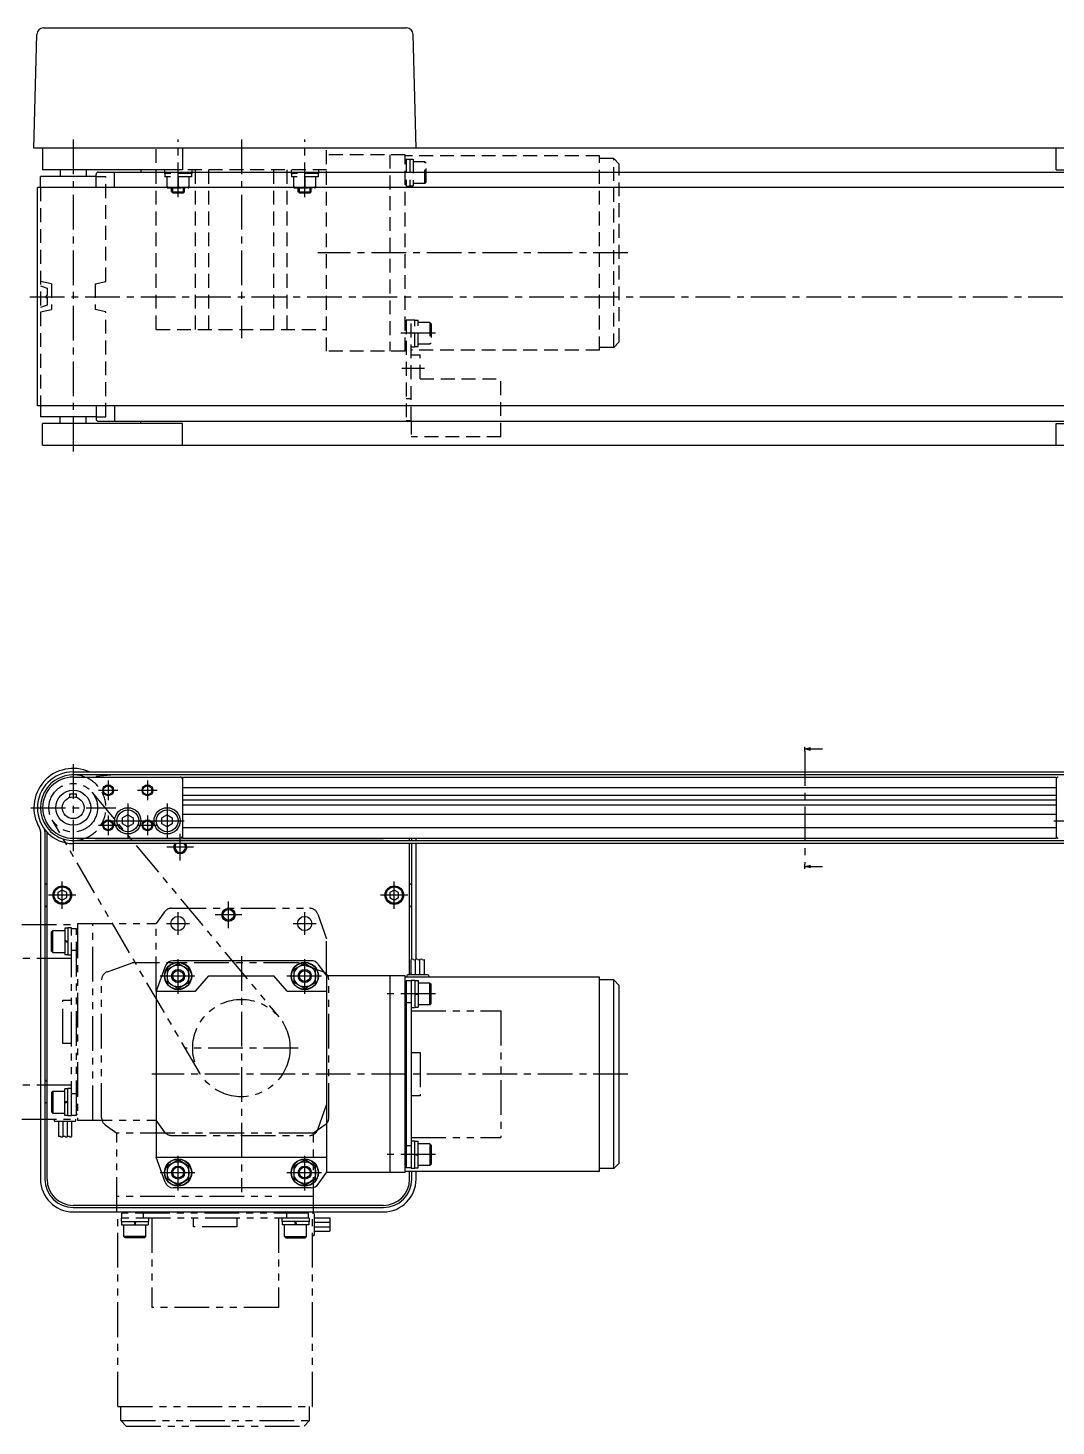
# Model space of a CAD drawing. Extents: x 0 to 1146, y -8 to 640.
# Drawn here: x 383 to 854, y 0 to 640 of the extents above; entities that cross this region are included whole.
import ezdxf

# ---------------------------------------------------------------- set-up
doc = ezdxf.new("R2010")
doc.units = 0
doc.header["$LTSCALE"] = 0.5
for name, pattern in [('CENTER', [50.8, 31.75, -6.35, 6.35, -6.35]), ('DASHED', [19.05, 12.7, -6.35]), ('PHANTOM', [63.5, 31.75, -6.35, 6.35, -6.35, 6.35, -6.35])]:
    doc.linetypes.add(name, pattern=pattern)
doc.layers.get('0').update_dxf_attribs({"linetype": 'CONTINUOUS'})
for name, color, linetype in [('MSM_CENTER', 1, 'CENTER'), ('MSM_CONTINUOUS', 7, 'CONTINUOUS'), ('MSM_DASHED', 4, 'DASHED'), ('MSM_IMAGINARY', 6, 'PHANTOM'), ('MSM_NARROW', 5, 'CONTINUOUS')]:
    doc.layers.add(name, color=color, linetype=linetype)

# ---------------------------------------------------------------- blocks, each defined once
blk = doc.blocks.new('_OPEN30')
at = {"color": 0, "linetype": 'BYBLOCK'}
for p, q in [((-1, 0.27), (0, 0)), ((0, 0), (-1, -0.27)), ((0, 0), (-1, 0))]:
    blk.add_line(p, q, dxfattribs=at)
blk = doc.blocks.new('*U79')
at = {"layer": 'MSM_CONTINUOUS'}
blk.add_lwpolyline([(741.06, 309.9), (746.56, 309.9)], dxfattribs=at)
at = {"layer": 'MSM_CONTINUOUS', "xscale": 2.5, "yscale": 2.5, "zscale": 2.5, "rotation": 180}
blk.add_blockref('_OPEN30', (738.56, 309.9), dxfattribs=at)
blk = doc.blocks.new('*U80')
at = {"layer": 'MSM_CONTINUOUS'}
blk.add_lwpolyline([(741.06, 256.1), (746.56, 256.1)], dxfattribs=at)
at = {"layer": 'MSM_CONTINUOUS', "xscale": 2.5, "yscale": 2.5, "zscale": 2.5, "rotation": 180}
blk.add_blockref('_OPEN30', (738.56, 256.1), dxfattribs=at)

msp = doc.modelspace()

# ---------------------------------------------------------------- linework, layer by layer
at = {"layer": 'MSM_CENTER'}
for p, q in [((403.52, 588.9), (403.52, 444.9)), ((451.52, 562.4), (451.52, 588.9)), ((480.52, 588.9), (480.52, 497.9)), ((509.52, 562.4), (509.52, 588.9)), ((567.12, 573.67), (551.22, 573.67)), ((657.52, 536.9), (515.52, 536.9)), ((383.62, 516.9), (923.42, 516.9)), ((569.42, 500.13), (553.52, 500.13)), ((564.32, 484.1), (554.02, 484.1)), ((738.56, 308.9), (738.56, 257.1)), ((403.52, 302.9), (403.52, 263.1)), ((419.52, 295.5), (419.52, 286.5)), ((437.52, 295.5), (437.52, 286.5)), ((415.02, 291), (424.02, 291)), ((433.02, 291), (442.02, 291)), ((384.07, 283), (422.97, 283)), ((428.52, 285), (428.52, 269)), ((446.52, 285), (446.52, 269)), ((419.52, 279.5), (419.52, 270.5)), ((420.52, 277), (436.52, 277)), ((437.52, 279.5), (437.52, 270.5)), ((438.52, 277), (454.52, 277)), ((852.52, 277), (868.52, 277)), ((415.02, 275), (424.02, 275)), ((433.02, 275), (442.02, 275)), ((452.52, 258.9), (452.52, 271.1)), ((458.62, 265), (446.42, 265)), ((398.52, 236.75), (398.52, 249.25)), ((550.52, 236.75), (550.52, 249.25)), ((404.77, 243), (392.27, 243)), ((474.62, 227.9), (474.62, 240.1)), ((556.77, 243), (544.27, 243)), ((451.52, 224.75), (451.52, 235.25)), ((480.72, 234), (468.52, 234)), ((509.52, 224.75), (509.52, 235.25)), ((446.27, 230), (456.77, 230)), ((504.27, 230), (514.77, 230)), ((451.52, 197.75), (451.52, 214.25)), ((480.52, 215), (480.52, 107)), ((509.52, 197.75), (509.52, 214.25)), ((443.27, 206), (459.77, 206)), ((501.27, 206), (517.77, 206)), ((569.42, 197.77), (546.52, 197.77)), ((506.52, 173), (454.52, 173)), ((657.52, 161), (439.52, 161)), ((451.52, 107.75), (451.52, 124.25)), ((509.52, 107.75), (509.52, 124.25)), ((569.42, 124.23), (546.52, 124.23)), ((443.27, 116), (459.77, 116)), ((501.27, 116), (517.77, 116))]:
    msp.add_line(p, q, dxfattribs=at)
at = {"layer": 'MSM_CONTINUOUS'}
for p, q in [((385.52, 584.9), (386.89, 636.98)), ((389.89, 639.9), (556.16, 639.9)), ((560.52, 584.9), (559.16, 636.98)), ((919.52, 584.9), (385.52, 584.9)), ((389.52, 584.9), (389.52, 574.9)), ((453.52, 584.9), (453.52, 574.9)), ((853.52, 574.9), (853.52, 584.9)), ((413.97, 571.9), (388.52, 571.9)), ((388.52, 566.9), (388.52, 571.9)), ((453.52, 574.9), (389.52, 574.9)), ((397.52, 574.9), (397.52, 571.9)), ((409.52, 574.9), (409.52, 571.9)), ((413.97, 566.9), (413.97, 572.9)), ((414.97, 573.9), (892.08, 573.9)), ((422.48, 566.9), (422.48, 573.9)), ((434.52, 574.9), (434.52, 573.9)), ((853.52, 574.9), (919.52, 574.9)), ((919.92, 566.9), (387.12, 566.9)), ((387.12, 466.9), (387.12, 566.9)), ((919.92, 466.9), (387.12, 466.9)), ((388.52, 466.9), (388.52, 461.9)), ((413.97, 461.9), (388.52, 461.9)), ((397.52, 458.9), (397.52, 461.9)), ((409.52, 458.9), (409.52, 461.9)), ((413.97, 466.9), (413.97, 460.9)), ((422.48, 466.9), (422.48, 459.9)), ((389.52, 448.9), (389.52, 458.9)), ((453.52, 458.9), (389.52, 458.9)), ((414.97, 459.9), (892.08, 459.9)), ((434.52, 458.9), (434.52, 459.9)), ((453.52, 448.9), (453.52, 458.9)), ((853.52, 458.9), (919.52, 458.9)), ((853.52, 448.9), (853.52, 458.9)), ((389.52, 448.9), (919.52, 448.9)), ((738.56, 308.9), (738.56, 310.9)), ((403.52, 299.4), (903.52, 299.4)), ((903.52, 298), (403.52, 298)), ((403.52, 297), (452.52, 297)), ((422.42, 297.99), (413.97, 297.26)), ((413.97, 297.26), (413.99, 297)), ((453.52, 297), (853.52, 297)), ((453.52, 297), (453.52, 269)), ((853.52, 297), (853.52, 269)), ((402.02, 289.4), (405.02, 289.4)), ((402.02, 287.77), (402.02, 289.4)), ((405.02, 287.77), (405.02, 289.4)), ((453.52, 292.2), (853.52, 292.2)), ((453.52, 288.7), (853.52, 288.7)), ((453.52, 286.6), (853.52, 286.6)), ((453.52, 284.4), (853.52, 284.4)), ((428.52, 279.75), (426.14, 278.37)), ((426.14, 275.63), (426.14, 278.37)), ((428.52, 274.25), (426.14, 275.63)), ((428.52, 279.75), (430.9, 278.37)), ((430.9, 275.63), (428.52, 274.25)), ((430.9, 278.37), (430.9, 275.63)), ((446.52, 279.75), (444.14, 278.37)), ((444.14, 275.63), (444.14, 278.37)), ((446.52, 274.25), (444.14, 275.63)), ((446.52, 279.75), (448.9, 278.37)), ((448.9, 275.63), (446.52, 274.25)), ((448.9, 278.37), (448.9, 275.63)), ((453.52, 280.1), (853.52, 280.1)), ((388.52, 272.18), (388.52, 113)), ((390.52, 272.18), (390.52, 113)), ((391.52, 113), (391.52, 271.82)), ((403.52, 269), (452.52, 269)), ((453.52, 273.9), (853.52, 273.9)), ((453.52, 269), (853.52, 269)), ((557.52, 268), (557.52, 269)), ((558.52, 268), (558.52, 269)), ((560.52, 268), (560.52, 269)), ((403.52, 268), (903.52, 268)), ((903.52, 266.6), (403.52, 266.6)), ((545.52, 268), (413.47, 268)), ((557.52, 206.5), (557.52, 266.6)), ((558.52, 213.65), (558.52, 266.6)), ((560.52, 213.65), (560.52, 266.6)), ((738.56, 255.1), (738.56, 257.1)), ((398.52, 245.31), (396.52, 244.15)), ((396.52, 244.15), (396.52, 241.85)), ((400.52, 244.15), (398.52, 245.31)), ((400.52, 241.85), (400.52, 244.15)), ((550.52, 245.31), (548.52, 244.15)), ((548.52, 244.15), (548.52, 241.85)), ((552.52, 244.15), (550.52, 245.31)), ((552.52, 241.85), (552.52, 244.15)), ((396.52, 241.85), (398.52, 240.69)), ((398.52, 240.69), (400.52, 241.85)), ((548.52, 241.85), (550.52, 240.69)), ((550.52, 240.69), (552.52, 241.85)), ((451.52, 211.77), (446.52, 208.89)), ((512.47, 213), (449.34, 213)), ((456.52, 208.89), (451.52, 211.77)), ((509.52, 211.77), (504.52, 208.89)), ((514.52, 208.89), (509.52, 211.77)), ((515.72, 211.32), (519.52, 206)), ((558.29, 206.5), (558.29, 213.55)), ((560.29, 206.5), (560.29, 213.55)), ((562.29, 206.5), (562.29, 213.55)), ((564.29, 206.5), (564.29, 213.55)), ((445.58, 210.35), (441.52, 199)), ((446.52, 208.89), (446.52, 203.11)), ((456.52, 203.11), (456.52, 208.89)), ((459.52, 199), (465.61, 206)), ((465.61, 206), (495.44, 206)), ((501.52, 199), (495.44, 206)), ((504.52, 208.89), (504.52, 203.11)), ((514.52, 203.11), (514.52, 208.89)), ((519.52, 206), (519.52, 116)), ((555.52, 206), (519.52, 206)), ((548.52, 206), (548.52, 116)), ((555.52, 116), (555.52, 206)), ((644.52, 205.5), (555.52, 205.5)), ((556.29, 206), (556.29, 205.5)), ((565.79, 206.5), (556.79, 206.5)), ((566.29, 206), (566.29, 205.5)), ((644.52, 116.5), (644.52, 205.5)), ((441.52, 199), (441.52, 123)), ((441.52, 199), (459.52, 199)), ((446.52, 203.11), (451.52, 200.23)), ((451.52, 200.23), (456.52, 203.11)), ((501.52, 199), (519.52, 199)), ((504.52, 203.11), (509.52, 200.23)), ((509.52, 200.23), (514.52, 203.11)), ((556.02, 203.27), (555.52, 203.27)), ((556.02, 203.77), (556.02, 118.23)), ((558.32, 203.77), (556.02, 203.77)), ((558.32, 204.02), (558.32, 117.98)), ((558.32, 204.02), (559.92, 204.02)), ((559.92, 204.02), (559.92, 191.52)), ((559.92, 203.87), (561.42, 203.87)), ((561.42, 203.87), (561.42, 191.67)), ((566.82, 202.77), (561.42, 202.77)), ((566.82, 192.77), (566.82, 202.77)), ((566.82, 202.77), (567.42, 202.17)), ((567.42, 193.37), (567.42, 202.17)), ((651.02, 204.2), (644.52, 204.2)), ((651.02, 117.8), (651.02, 204.2)), ((651.02, 204.2), (653.52, 201.7)), ((653.52, 120.3), (653.52, 201.7)), ((556.02, 192.27), (555.52, 192.27)), ((558.32, 193.77), (556.02, 193.77)), ((559.92, 197.77), (561.42, 198.17)), ((559.92, 197.37), (561.42, 197.77)), ((566.82, 192.77), (561.42, 192.77)), ((566.82, 192.77), (567.42, 193.37)), ((558.32, 191.52), (559.92, 191.52)), ((559.92, 191.67), (561.42, 191.67)), ((556.02, 129.77), (555.52, 129.77)), ((558.32, 128.23), (556.02, 128.23)), ((558.32, 130.48), (559.92, 130.48)), ((559.92, 117.98), (559.92, 130.48)), ((559.92, 130.33), (561.42, 130.33)), ((561.42, 118.13), (561.42, 130.33)), ((566.82, 129.23), (561.42, 129.23)), ((566.82, 129.23), (566.82, 119.23)), ((566.82, 129.23), (567.42, 128.63)), ((567.42, 128.63), (567.42, 119.83)), ((441.52, 123), (519.52, 123)), ((445.58, 111.65), (441.52, 123)), ((451.52, 121.77), (446.52, 118.89)), ((456.52, 118.89), (451.52, 121.77)), ((509.52, 121.77), (504.52, 118.89)), ((514.52, 118.89), (509.52, 121.77)), ((559.92, 124.63), (561.42, 124.23)), ((559.92, 124.23), (561.42, 123.83)), ((446.52, 118.89), (446.52, 113.11)), ((456.52, 113.11), (456.52, 118.89)), ((504.52, 118.89), (504.52, 113.11)), ((514.52, 113.11), (514.52, 118.89)), ((515.72, 110.68), (519.52, 116)), ((555.52, 116), (519.52, 116)), ((556.02, 118.77), (555.52, 118.77)), ((644.52, 116.5), (555.52, 116.5)), ((558.32, 118.23), (556.02, 118.23)), ((557.52, 113), (557.52, 116.5)), ((558.32, 117.98), (559.92, 117.98)), ((558.52, 113), (558.52, 116.5)), ((559.92, 118.13), (561.42, 118.13)), ((560.52, 113), (560.52, 116.5)), ((566.82, 119.23), (561.42, 119.23)), ((566.82, 119.23), (567.42, 119.83)), ((651.02, 117.8), (644.52, 117.8)), ((651.02, 117.8), (653.52, 120.3)), ((446.52, 113.11), (451.52, 110.23)), ((512.47, 109), (449.34, 109)), ((451.52, 110.23), (456.52, 113.11)), ((504.52, 113.11), (509.52, 110.23)), ((509.52, 110.23), (514.52, 113.11)), ((545.52, 101), (403.52, 101)), ((403.52, 100), (545.52, 100)), ((403.52, 98), (545.52, 98))]:
    msp.add_line(p, q, dxfattribs=at)
for centre, radius in [((403.52, 283), 8), ((403.52, 283), 5), ((419.52, 291), 2.07), ((437.52, 291), 2.07), ((428.52, 277), 6), ((428.52, 277), 5), ((446.52, 277), 6), ((446.52, 277), 5), ((419.52, 275), 2.07), ((437.52, 275), 2.07), ((398.52, 243), 4.25), ((398.52, 243), 3.75), ((550.52, 243), 4.25), ((550.52, 243), 3.75), ((451.52, 230), 3.25), ((474.62, 234), 2.46), ((509.52, 230), 3.25), ((451.52, 206), 6.25), ((451.52, 206), 6.1), ((509.52, 206), 6.25), ((509.52, 206), 6.1), ((451.52, 206), 5), ((451.52, 206), 3), ((509.52, 206), 5), ((509.52, 206), 3), ((451.52, 116), 6.25), ((451.52, 116), 6.1), ((509.52, 116), 6.25), ((509.52, 116), 6.1), ((451.52, 116), 5), ((451.52, 116), 3), ((509.52, 116), 5), ((509.52, 116), 3)]:
    msp.add_circle(centre, radius, dxfattribs=at)
for centre, radius, start, end in [((389.89, 636.9), 3, 90, 178.5), ((556.16, 636.9), 3, 1.5, 90), ((414.97, 572.9), 1, 90, 180), ((414.97, 460.9), 1, 180, 270), ((403.52, 283), 18, 65.65935, 211.00272), ((403.52, 283), 16.4, 90, 270), ((403.52, 283), 15, 68.96053, 291.03947), ((403.52, 283), 14, 90, 270), ((422.46, 297.5), 0.5, 90, 95), ((452.52, 296), 1, 0, 90), ((854.52, 296), 1, 90, 180), ((385.52, 272.18), 3, 0, 31.00272), ((385.52, 272.18), 5, 0, 10.76835), ((452.52, 270), 1, 270, 0), ((854.52, 270), 1, 180, 270), ((452.52, 265), 3, 147.76905, 32.23095), ((391.52, 249), 1, 180, 270), ((557.52, 249), 1, 270, 0), ((391.52, 237), 1, 90, 180), ((557.52, 237), 1, 0, 90), ((449.34, 209), 4, 90, 160.34602), ((512.47, 209), 4, 35.53757, 90), ((556.79, 206), 0.5, 90, 180), ((565.79, 206), 0.5, 0, 90), ((391.52, 158.92), 1, 180, 260.40593), ((390.52, 153), 5, 78.46304, 80.40593), ((391.52, 147.08), 1, 99.59407, 180), ((390.52, 153), 5, 279.59407, 281.53696), ((403.52, 113), 15, 180, 270), ((403.52, 113), 13, 180, 270), ((403.52, 113), 12, 180, 270), ((449.34, 113), 4, 199.65398, 270), ((512.47, 113), 4, 270, 324.46228), ((545.52, 113), 12, 270, 0), ((545.52, 113), 13, 270, 0), ((545.52, 113), 15, 270, 0)]:
    msp.add_arc(centre, radius, start, end, dxfattribs=at)
at = {"layer": 'MSM_DASHED'}
for p, q in [((441.52, 501.9), (441.52, 584.9)), ((519.52, 491.9), (519.52, 584.9)), ((555.52, 581.9), (519.52, 581.9)), ((548.52, 581.9), (548.52, 491.9)), ((555.52, 491.9), (555.52, 581.9)), ((644.52, 581.4), (555.52, 581.4)), ((556.02, 579.17), (555.52, 579.17)), ((556.02, 579.92), (557.62, 579.92)), ((556.02, 579.92), (556.02, 567.42)), ((557.62, 579.92), (557.62, 567.42)), ((557.62, 579.77), (559.12, 579.77)), ((559.12, 579.77), (559.12, 567.57)), ((564.52, 578.67), (559.12, 578.67)), ((564.52, 568.67), (564.52, 578.67)), ((564.52, 578.67), (565.12, 578.07)), ((565.12, 569.27), (565.12, 578.07)), ((644.52, 492.4), (644.52, 581.4)), ((651.02, 580.1), (644.52, 580.1)), ((651.02, 493.7), (651.02, 580.1)), ((651.02, 580.1), (653.52, 577.6)), ((653.52, 496.2), (653.52, 577.6)), ((413.97, 571.9), (418.52, 571.9)), ((418.52, 523.9), (418.52, 571.9)), ((445.27, 574.9), (445.27, 573.3)), ((457.77, 573.3), (445.27, 573.3)), ((445.42, 573.3), (445.42, 571.8)), ((457.62, 571.8), (445.42, 571.8)), ((446.52, 566.8), (446.52, 571.8)), ((451.52, 571.8), (451.52, 567.24)), ((519.52, 574.9), (453.52, 574.9)), ((456.52, 571.8), (456.52, 566.8)), ((457.62, 573.3), (457.62, 571.8)), ((457.77, 574.9), (457.77, 573.3)), ((459.52, 501.9), (459.52, 574.9)), ((465.62, 501.9), (465.62, 574.9)), ((495.42, 501.9), (495.42, 574.9)), ((501.52, 501.9), (501.52, 574.9)), ((503.27, 574.9), (503.27, 573.3)), ((515.77, 573.3), (503.27, 573.3)), ((503.42, 573.3), (503.42, 571.8)), ((515.62, 571.8), (503.42, 571.8)), ((504.52, 566.8), (504.52, 571.8)), ((509.52, 571.8), (509.52, 567.24)), ((514.52, 571.8), (514.52, 566.8)), ((515.62, 573.3), (515.62, 571.8)), ((515.77, 574.9), (515.77, 573.3)), ((388.52, 566.9), (388.52, 466.9)), ((446.52, 566.8), (456.52, 566.8)), ((448.52, 564.94), (448.52, 566.8)), ((449.07, 564.4), (448.52, 564.94)), ((448.52, 564.94), (454.52, 564.94)), ((449.07, 564.4), (449.07, 566.8)), ((449.07, 564.4), (453.98, 564.4)), ((453.98, 564.4), (453.98, 566.8)), ((453.98, 564.4), (454.52, 564.94)), ((454.52, 564.94), (454.52, 566.8)), ((504.52, 566.8), (514.52, 566.8)), ((506.52, 564.94), (506.52, 566.8)), ((507.07, 564.4), (506.52, 564.94)), ((506.52, 564.94), (512.52, 564.94)), ((507.07, 564.4), (507.07, 566.8)), ((507.07, 564.4), (511.98, 564.4)), ((511.98, 564.4), (511.98, 566.8)), ((511.98, 564.4), (512.52, 564.94)), ((512.52, 564.94), (512.52, 566.8)), ((556.02, 568.17), (555.52, 568.17)), ((556.02, 567.42), (557.62, 567.42)), ((557.62, 567.57), (559.12, 567.57)), ((564.52, 568.67), (559.12, 568.67)), ((564.52, 568.67), (565.12, 569.27)), ((393.52, 522.8), (388.52, 523.9)), ((388.52, 521.9), (391.52, 520.8)), ((391.52, 520.8), (391.52, 517.4)), ((393.52, 522.8), (393.52, 511)), ((413.52, 522.8), (418.52, 523.9)), ((413.52, 522.8), (413.52, 511)), ((391.52, 513), (388.52, 511.9)), ((391.52, 516.4), (391.52, 513)), ((388.52, 509.9), (393.52, 511)), ((418.52, 509.9), (413.52, 511)), ((418.52, 461.9), (418.52, 509.9)), ((556.02, 505.63), (555.52, 505.63)), ((556.02, 506.15), (556.02, 460.13)), ((558.32, 506.15), (556.02, 506.15)), ((558.32, 460.13), (558.32, 506.4)), ((558.32, 506.38), (559.92, 506.38)), ((559.92, 493.88), (559.92, 506.38)), ((559.92, 506.23), (561.42, 506.23)), ((561.42, 494.03), (561.42, 506.23)), ((441.52, 501.9), (519.52, 501.9)), ((566.82, 505.13), (561.42, 505.13)), ((566.82, 505.13), (566.82, 495.13)), ((566.82, 505.13), (567.42, 504.53)), ((567.42, 504.53), (567.42, 495.73)), ((556.02, 494.63), (555.52, 494.63)), ((558.32, 493.88), (559.92, 493.88)), ((559.92, 494.03), (561.42, 494.03)), ((566.82, 495.13), (561.42, 495.13)), ((566.82, 495.13), (567.42, 495.73)), ((651.02, 493.7), (644.52, 493.7)), ((651.02, 493.7), (653.52, 496.2)), ((555.52, 491.9), (519.52, 491.9)), ((556.02, 492.4), (555.52, 492.4)), ((644.52, 492.4), (558.32, 492.4)), ((558.32, 490.3), (562.32, 490.3)), ((562.32, 479.3), (562.32, 490.3)), ((562.32, 479.3), (599.32, 479.3)), ((599.32, 452.8), (599.32, 479.3)), ((558.32, 470.15), (556.02, 470.15)), ((413.97, 461.9), (418.52, 461.9)), ((558.32, 460.13), (556.02, 460.13)), ((558.32, 460.13), (558.32, 452.8)), ((599.32, 452.8), (558.32, 452.8))]:
    msp.add_line(p, q, dxfattribs=at)
for centre, radius, start, end in [((449.02, 574.02), 7.22, 249.74384, 290.25616), ((454.02, 574.02), 7.22, 249.74384, 290.25616), ((507.02, 574.02), 7.22, 249.74384, 290.25616), ((512.02, 574.02), 7.22, 249.74384, 290.25616), ((391.52, 516.9), 0.5, 90, 270), ((403.52, 283), 15, 291.03947, 68.96053)]:
    msp.add_arc(centre, radius, start, end, dxfattribs=at)
at = {"layer": 'MSM_IMAGINARY'}
for p, q in [((412.09, 290.12), (497.65, 187.25)), ((461.27, 161.78), (393.9, 277.39)), ((448.58, 237), (511.71, 237)), ((445.33, 235.32), (441.52, 230)), ((515.47, 234.35), (519.52, 223)), ((316.52, 229.5), (405.52, 229.5)), ((394.22, 226.77), (393.62, 226.17)), ((393.62, 217.37), (393.62, 226.17)), ((394.22, 216.77), (394.22, 226.77)), ((394.22, 226.77), (399.62, 226.77)), ((399.62, 227.87), (399.62, 215.67)), ((401.12, 227.87), (399.62, 227.87)), ((401.12, 228.02), (401.12, 215.52)), ((402.72, 228.02), (401.12, 228.02)), ((402.72, 141.98), (402.72, 228.02)), ((402.72, 227.77), (405.02, 227.77)), ((405.02, 142.23), (405.02, 227.77)), ((405.02, 227.23), (405.52, 227.23)), ((405.52, 230), (405.52, 140)), ((405.52, 230), (441.52, 230)), ((412.52, 140), (412.52, 230)), ((441.52, 199), (441.52, 230)), ((401.12, 221.77), (399.62, 222.17)), ((401.12, 221.37), (399.62, 221.77)), ((402.72, 217.77), (405.02, 217.77)), ((519.52, 206), (519.52, 223)), ((402.72, 214), (361.72, 214)), ((402.72, 214), (361.72, 214)), ((394.22, 216.77), (393.62, 217.37)), ((394.22, 216.77), (399.62, 216.77)), ((401.12, 215.67), (399.62, 215.67)), ((402.72, 215.52), (401.12, 215.52)), ((405.02, 216.23), (405.52, 216.23)), ((419.18, 207.95), (430.52, 212)), ((506.52, 212), (430.52, 212)), ((517.87, 207.95), (506.52, 212)), ((416.52, 141.06), (416.52, 204.18)), ((520.52, 141.06), (520.52, 204.18)), ((398.72, 194.93), (402.72, 194.93)), ((398.72, 175.07), (398.72, 194.93)), ((398.72, 194.93), (402.72, 194.93)), ((398.72, 175.07), (398.72, 194.93)), ((558.32, 190), (599.32, 190)), ((558.32, 190), (599.32, 190)), ((599.32, 190), (599.32, 132)), ((599.32, 190), (599.32, 132)), ((402.72, 175.07), (398.72, 175.07)), ((402.72, 175.07), (398.72, 175.07)), ((558.32, 170.93), (562.32, 170.93)), ((558.32, 170.93), (562.32, 170.93)), ((562.32, 170.93), (562.32, 151.07)), ((562.32, 170.93), (562.32, 151.07)), ((402.72, 156), (361.72, 156)), ((402.72, 156), (361.72, 156)), ((399.62, 142.13), (399.62, 154.33)), ((401.12, 154.33), (399.62, 154.33)), ((401.12, 141.98), (401.12, 154.48)), ((402.72, 154.48), (401.12, 154.48)), ((405.02, 153.73), (405.52, 153.73)), ((394.22, 153.23), (393.62, 152.63)), ((393.62, 152.63), (393.62, 143.83)), ((394.22, 153.23), (394.22, 143.23)), ((394.22, 153.23), (399.62, 153.23)), ((401.12, 148.63), (399.62, 148.23)), ((401.12, 148.23), (399.62, 147.83)), ((402.72, 152.23), (405.02, 152.23)), ((562.32, 151.07), (558.32, 151.07)), ((562.32, 151.07), (558.32, 151.07)), ((394.22, 143.23), (393.62, 143.83)), ((394.22, 143.23), (399.62, 143.23)), ((401.12, 142.13), (399.62, 142.13)), ((402.72, 141.98), (401.12, 141.98)), ((402.72, 142.23), (405.02, 142.23)), ((405.02, 142.73), (405.52, 142.73)), ((515.47, 135.65), (519.52, 147)), ((316.52, 140.5), (405.52, 140.5)), ((394.76, 140), (394.76, 140.5)), ((395.26, 139.5), (404.26, 139.5)), ((396.76, 139.5), (396.76, 132.45)), ((398.76, 139.5), (398.76, 132.45)), ((400.76, 139.5), (400.76, 132.45)), ((402.76, 139.5), (402.76, 132.45)), ((404.76, 140), (404.76, 140.5)), ((405.52, 140), (441.52, 140)), ((418.2, 137.8), (423.52, 134)), ((445.33, 134.68), (441.52, 140)), ((518.85, 137.8), (513.52, 134)), ((513.52, 134), (423.52, 134)), ((423.52, 98), (423.52, 134)), ((448.58, 133), (511.71, 133)), ((513.52, 98), (513.52, 134)), ((558.32, 132), (599.32, 132)), ((558.32, 132), (599.32, 132)), ((513.52, 105), (423.52, 105)), ((424.02, 9), (424.02, 98)), ((511.29, 97.5), (425.76, 97.5)), ((425.76, 95.2), (425.76, 97.5)), ((426.29, 97.5), (426.29, 98)), ((435.76, 95.2), (435.76, 97.5)), ((437.29, 97.5), (437.29, 98)), ((499.79, 97.5), (499.79, 98)), ((501.29, 95.2), (501.29, 97.5)), ((510.79, 97.5), (510.79, 98)), ((511.29, 95.2), (511.29, 97.5)), ((513.02, 9), (513.02, 98)), ((513.52, 97.24), (513.02, 97.24)), ((514.02, 87.74), (514.02, 96.74)), ((511.54, 95.2), (425.51, 95.2)), ((425.51, 95.2), (425.51, 93.6)), ((425.51, 93.6), (438.01, 93.6)), ((425.66, 93.6), (425.66, 92.1)), ((425.66, 92.1), (437.86, 92.1)), ((426.76, 86.7), (426.76, 92.1)), ((431.75, 93.6), (431.36, 92.1)), ((432.15, 93.6), (431.76, 92.1)), ((436.76, 86.7), (436.76, 92.1)), ((437.86, 93.6), (437.86, 92.1)), ((438.01, 95.2), (438.01, 93.6)), ((439.52, 95.2), (439.52, 54.2)), ((439.52, 95.2), (439.52, 54.2)), ((458.59, 91.2), (458.59, 95.2)), ((458.59, 91.2), (458.59, 95.2)), ((478.46, 91.2), (458.59, 91.2)), ((478.46, 91.2), (458.59, 91.2)), ((478.46, 95.2), (478.46, 91.2)), ((478.46, 95.2), (478.46, 91.2)), ((497.52, 95.2), (497.52, 54.2)), ((497.52, 95.2), (497.52, 54.2)), ((499.04, 95.2), (499.04, 93.6)), ((511.54, 93.6), (499.04, 93.6)), ((499.19, 93.6), (499.19, 92.1)), ((511.39, 92.1), (499.19, 92.1)), ((500.29, 86.7), (500.29, 92.1)), ((504.9, 93.6), (505.29, 92.1)), ((505.3, 93.6), (505.69, 92.1)), ((510.29, 86.7), (510.29, 92.1)), ((511.39, 93.6), (511.39, 92.1)), ((511.54, 95.2), (511.54, 93.6)), ((514.02, 95.24), (521.07, 95.24)), ((514.02, 93.24), (521.07, 93.24)), ((514.02, 91.24), (521.07, 91.24)), ((436.76, 86.7), (426.76, 86.7)), ((426.76, 86.7), (427.36, 86.1)), ((436.16, 86.1), (427.36, 86.1)), ((436.76, 86.7), (436.16, 86.1)), ((500.29, 86.7), (510.29, 86.7)), ((500.29, 86.7), (500.89, 86.1)), ((500.89, 86.1), (509.69, 86.1)), ((510.29, 86.7), (509.69, 86.1)), ((513.52, 87.24), (513.02, 87.24)), ((514.02, 89.24), (521.07, 89.24)), ((497.52, 54.2), (439.52, 54.2)), ((497.52, 54.2), (439.52, 54.2)), ((424.02, 9), (513.02, 9)), ((425.32, 2.5), (425.32, 9)), ((511.72, 2.5), (511.72, 9)), ((425.32, 2.5), (511.72, 2.5)), ((425.32, 2.5), (427.82, 0)), ((427.82, 0), (509.22, 0)), ((511.72, 2.5), (509.22, 0))]:
    msp.add_line(p, q, dxfattribs=at)
for centre, radius in [((403.52, 283), 11.14), ((480.52, 173), 22.28)]:
    msp.add_circle(centre, radius, dxfattribs=at)
for centre, radius, start, end in [((448.58, 233), 4, 90, 144.46228), ((511.71, 233), 4, 19.65398, 90), ((420.52, 204.18), 4, 109.65398, 180), ((516.52, 204.18), 4, 0, 70.34602), ((420.52, 141.06), 4, 180, 234.46228), ((516.52, 141.06), 4, 305.53757, 0), ((395.26, 140), 0.5, 180, 270), ((404.26, 140), 0.5, 270, 0), ((448.58, 137), 4, 215.53757, 270), ((511.71, 137), 4, 270, 340.34602), ((397.26, 131.59), 1, 60, 120), ((398.26, 133.32), 1, 240.00001, 299.99997), ((399.26, 131.59), 1, 60, 120), ((400.26, 133.32), 1, 240.00004, 299.99996), ((401.26, 131.59), 1, 60, 120), ((402.26, 133.32), 1, 240.00001, 299.99997), ((513.52, 96.74), 0.5, 0, 90), ((521.94, 93.74), 1, 150, 210), ((521.94, 91.74), 1, 150, 210), ((521.94, 89.74), 1, 150, 210), ((520.21, 94.74), 1, 330.00001, 29.99997), ((520.21, 92.74), 1, 330.00004, 29.99996), ((520.21, 90.74), 1, 330.00001, 29.99997), ((513.52, 87.74), 0.5, 270, 0)]:
    msp.add_arc(centre, radius, start, end, dxfattribs=at)
at = {"layer": 'MSM_NARROW'}
for centre, radius in [((419.52, 291), 2.5), ((437.52, 291), 2.5), ((419.52, 275), 2.5), ((437.52, 275), 2.5), ((474.62, 234), 3), ((451.52, 206), 2.46), ((509.52, 206), 2.46), ((451.52, 116), 2.46), ((509.52, 116), 2.46)]:
    msp.add_circle(centre, radius, dxfattribs=at)
for centre, radius, start, end in [((452.52, 265), 2.46, 139.3978, 40.6022), ((558.79, 212.68), 1, 60.00001, 119.99997), ((559.79, 214.41), 1, 240, 300), ((560.79, 212.68), 1, 60.00004, 119.99996), ((561.79, 214.41), 1, 240, 300), ((562.79, 212.68), 1, 60.00001, 119.99997), ((563.79, 214.41), 1, 240, 300)]:
    msp.add_arc(centre, radius, start, end, dxfattribs=at)

# ---------------------------------------------------------------- block references
at = {"layer": 'MSM_CONTINUOUS'}
for name in ['*U79', '*U80']:
    msp.add_blockref(name, (0, 0), dxfattribs=at)

doc.saveas('drawing.dxf')
